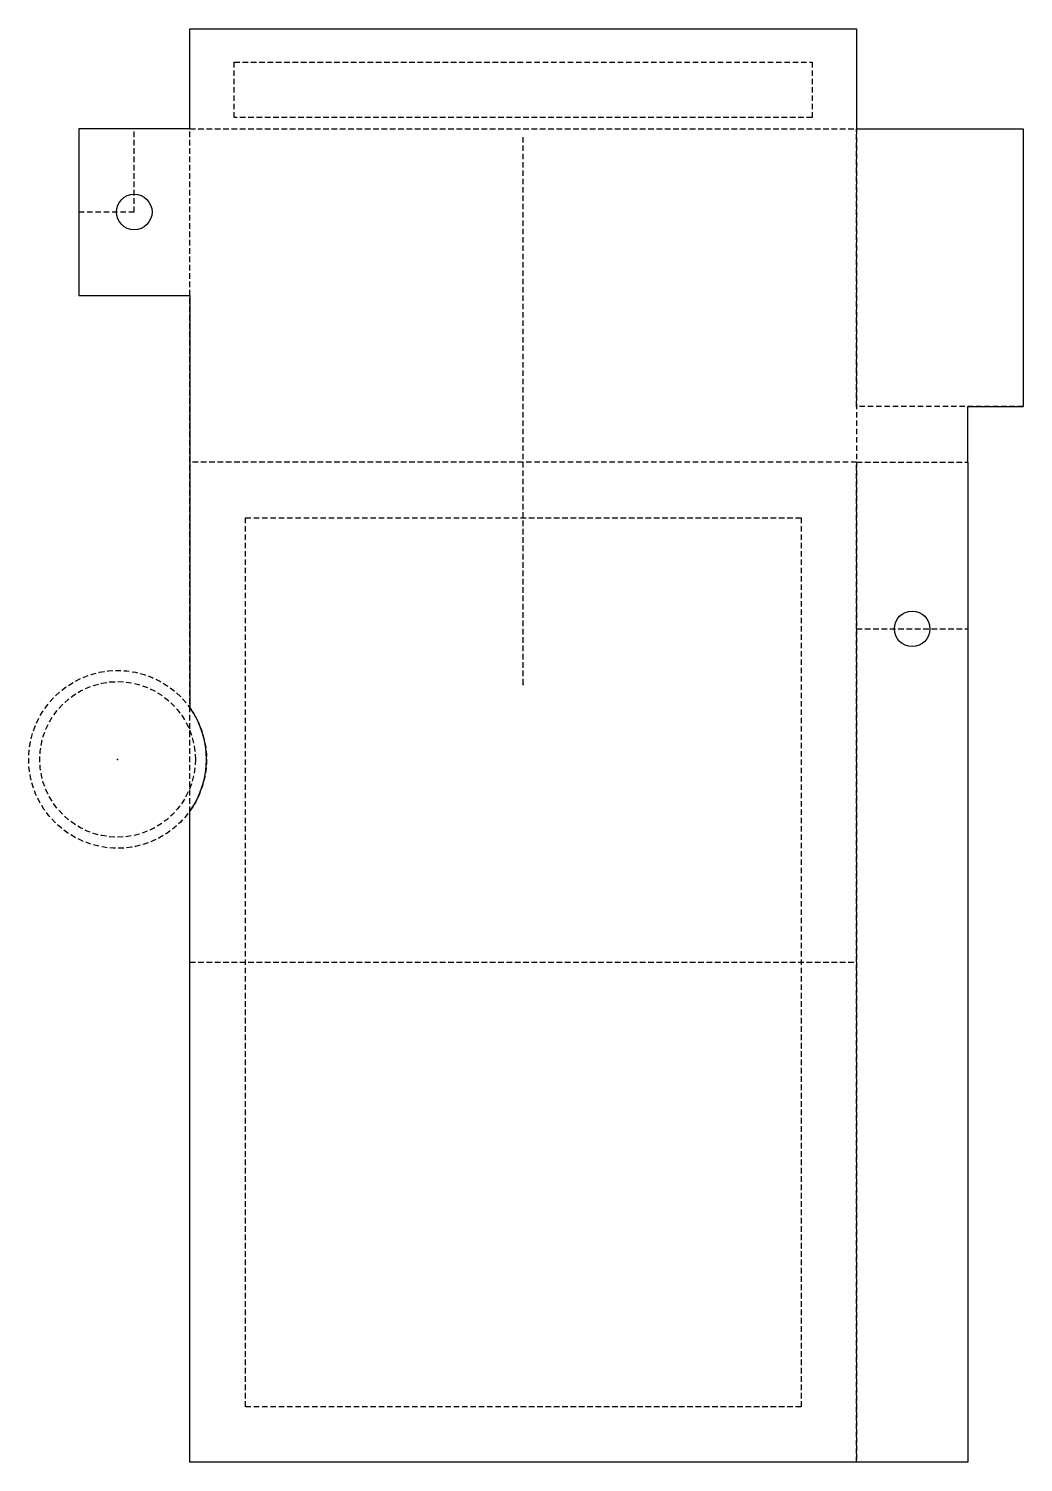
# Model space of a CAD drawing. Header units: millimetres. Extents: x -44 to 45, y -70 to 59.
import ezdxf

# ---------------------------------------------------------------- set-up
doc = ezdxf.new("R2010")
doc.units = ezdxf.units.MM
doc.linetypes.add('DASHED', pattern=[0.75, 0.5, -0.25])
doc.layers.get('0').update_dxf_attribs({"linetype": 'CONTINUOUS'})

msp = doc.modelspace()

# ---------------------------------------------------------------- linework, layer by layer
for p, q in [((-30, 50), (-30, 59)), ((-30, 59), (30, 59)), ((30, 59), (30, 50)), ((-30, 50), (-40, 50)), ((-40, 50), (-40, 35)), ((30, 50), (45, 50)), ((45, 50), (45, 25)), ((-40, 35), (-30, 35)), ((-30, 35), (-30, -2.09)), ((40, 20), (40, 25)), ((40, 25), (45, 25)), ((40, 20), (40, -70)), ((-30, -70), (-30, -11.41)), ((30, -70), (-30, -70)), ((40, -70), (30, -70))]:
    msp.add_line(p, q)
at = {"linetype": 'DASHED'}
for p, q in [((-26, 56), (26, 56)), ((-26, 51), (-26, 56)), ((26, 56), (26, 51)), ((26, 51), (-26, 51)), ((-35, 42.5), (-35, 50)), ((-30, 50), (30, 50)), ((-30, -70), (-30, 50)), ((0, 0), (0, 49.25)), ((30, 50), (30, -70)), ((30, 25), (30, 50)), ((-35, 42.5), (-40, 42.5)), ((45, 25), (30, 25)), ((30, 20), (-30, 20)), ((30, 20), (40, 20)), ((30, -70), (30, 20)), ((-25, 15), (25, 15)), ((-25, -65), (-25, 15)), ((25, 15), (25, -65)), ((30, 5), (40, 5)), ((-30, -25), (30, -25)), ((25, -65), (-25, -65))]:
    msp.add_line(p, q, dxfattribs=at)
for centre in [(-35, 42.5), (35, 5)]:
    msp.add_circle(centre, 1.6)
for radius in [8, 7]:
    msp.add_circle((-36.5, -6.75), radius, dxfattribs=at)
msp.add_arc((-36.5, -6.75), 8, -35.6591, 35.6591)
for p in [(0, 0), (-36.5, -6.75)]:
    msp.add_point(p)

doc.saveas('drawing.dxf')
